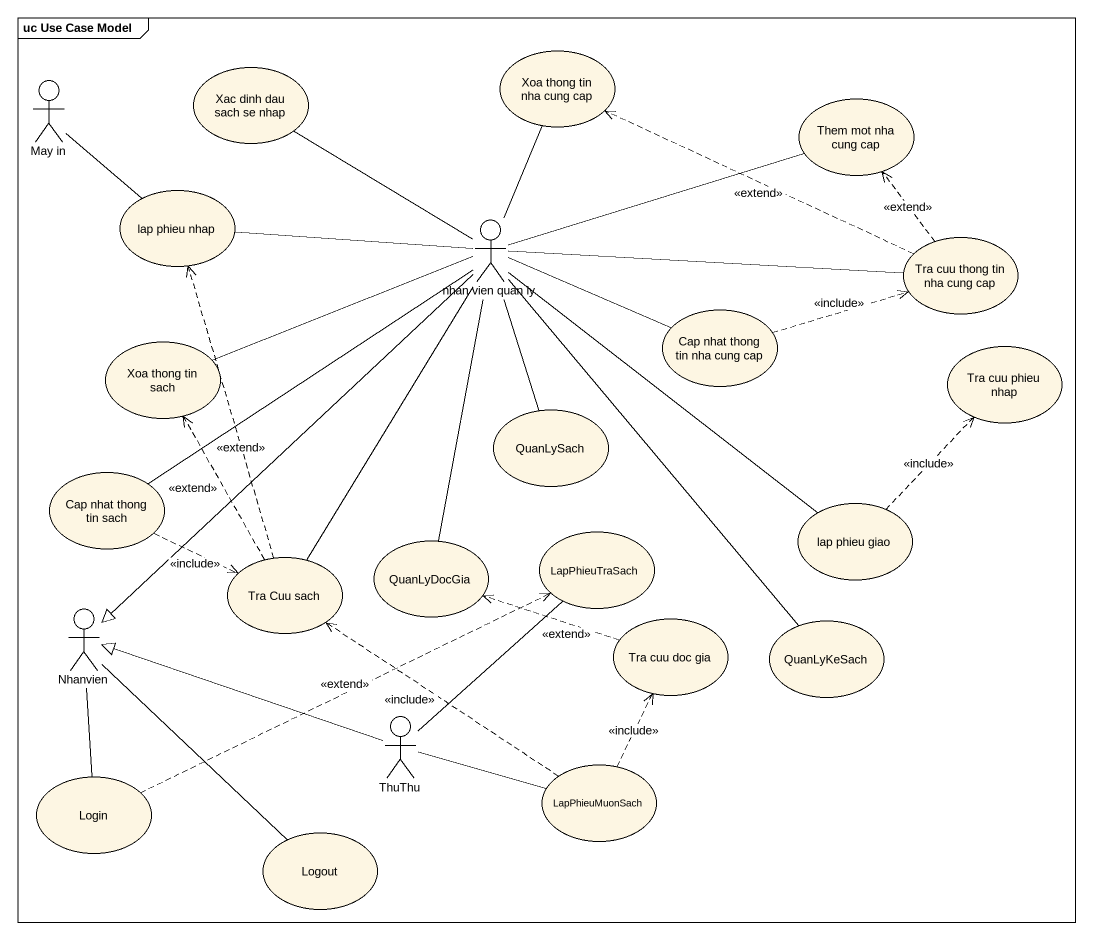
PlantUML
@startuml
mainframe uc Use Case Model
usecase "Xac dinh dau sach se nhap" as Xac_dinh_dau_sach_se_nhap
usecase "Xoa thong tin nha cung cap" as Xoa_thong_tin_nha_cung_cap
actor "May in" as May_in
usecase "Them mot nha cung cap" as Them_mot_nha_cung_cap
usecase "lap phieu nhap" as lap_phieu_nhap
actor "nhan vien quan ly" as nhan_vien_quan_ly
usecase "Tra cuu thong tin nha cung cap" as Tra_cuu_thong_tin_nha_cung
usecase "Cap nhat thong tin nha cung cap" as Cap_nhat_thong_tin_nha_cung
usecase "Xoa thong tin sach" as Xoa_thong_tin_sach
usecase "Tra cuu phieu nhap" as Tra_cuu_phieu_nhap
usecase QuanLySach
usecase "Cap nhat thong tin sach" as Cap_nhat_thong_tin_sach
usecase "lap phieu giao" as lap_phieu_giao
usecase "Tra Cuu sach" as Tra_Cuu_sach
usecase QuanLyDocGia
usecase LapPhieuTraSach
actor Nhanvien
usecase "Tra cuu doc gia" as Tra_cuu_doc_gia
usecase QuanLyKeSach
actor ThuThu
usecase LapPhieuMuonSach
usecase Login
usecase Logout
lap_phieu_nhap -up- May_in
nhan_vien_quan_ly -up- Xac_dinh_dau_sach_se_nhap
nhan_vien_quan_ly -up- Xoa_thong_tin_nha_cung_cap
nhan_vien_quan_ly -right- Them_mot_nha_cung_cap
nhan_vien_quan_ly -left- lap_phieu_nhap
nhan_vien_quan_ly -right- Tra_cuu_thong_tin_nha_cung
nhan_vien_quan_ly -right- Cap_nhat_thong_tin_nha_cung
nhan_vien_quan_ly -left- Xoa_thong_tin_sach
nhan_vien_quan_ly -- QuanLySach
nhan_vien_quan_ly -- Cap_nhat_thong_tin_sach
nhan_vien_quan_ly -- lap_phieu_giao
nhan_vien_quan_ly -- Tra_Cuu_sach
nhan_vien_quan_ly -- QuanLyDocGia
nhan_vien_quan_ly --|> Nhanvien
nhan_vien_quan_ly -- QuanLyKeSach
Tra_cuu_thong_tin_nha_cung .left.> Xoa_thong_tin_nha_cung_cap : <<extend>>
Tra_cuu_thong_tin_nha_cung .up.> Them_mot_nha_cung_cap : <<extend>>
Cap_nhat_thong_tin_nha_cung .right.> Tra_cuu_thong_tin_nha_cung : <<include>>
Cap_nhat_thong_tin_sach .right.> Tra_Cuu_sach : <<include>>
lap_phieu_giao .up.> Tra_cuu_phieu_nhap : <<include>>
Tra_Cuu_sach .up.> lap_phieu_nhap : <<extend>>
Tra_Cuu_sach .up.> Xoa_thong_tin_sach : <<extend>>
Nhanvien -- Login
Nhanvien -- Logout
Tra_cuu_doc_gia .left.> QuanLyDocGia : <<extend>>
ThuThu -up- LapPhieuTraSach
ThuThu -left-|> Nhanvien
ThuThu -right- LapPhieuMuonSach
LapPhieuMuonSach .up.> Tra_Cuu_sach : <<include>>
LapPhieuMuonSach .up.> Tra_cuu_doc_gia : <<include>>
Login .right.> LapPhieuTraSach : <<extend>>
@enduml
